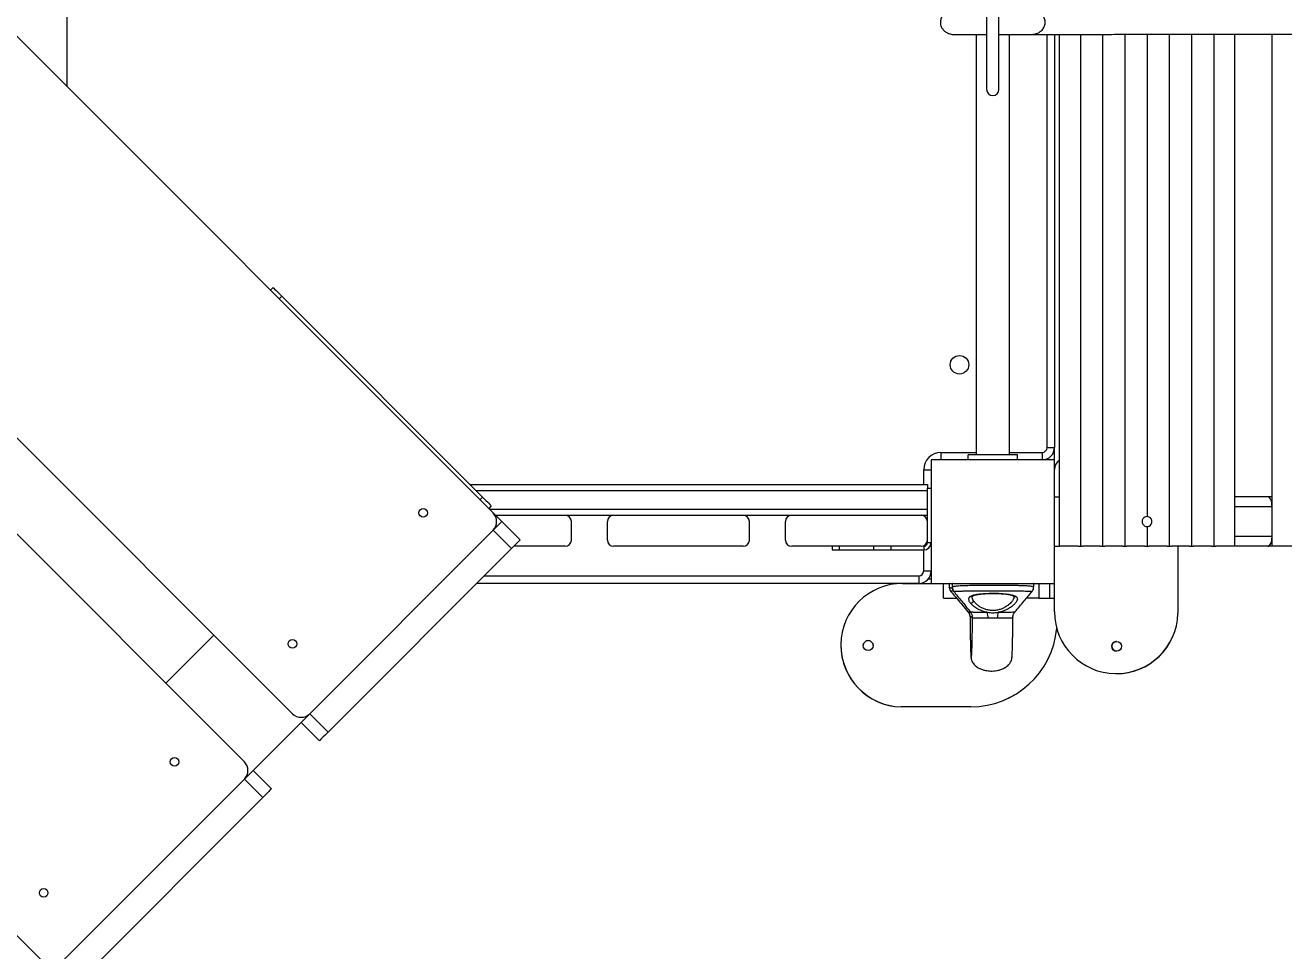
# Model space of a CAD drawing. Header units: millimetres. Extents: x -6028 to 5958, y -6064 to 4137.
# Drawn here: x 1075 to 2095, y 1416 to 2165 of the extents above; entities that cross this region are included whole.
import ezdxf

# ---------------------------------------------------------------- set-up
doc = ezdxf.new("R2010")
doc.units = ezdxf.units.MM
for name, color, linetype in [('DIKOM_ОБЪЕКТ', 7, 'Continuous'), ('DIKOM_РАЗМЕР_ЗОНА', 7, 'Continuous'), ('DIKOM_РАЗМЕР_ОБЪЕКТА', 7, 'Continuous')]:
    doc.layers.add(name, color=color, linetype=linetype)
doc.styles.add('style1', font='arial.ttf', dxfattribs={"width": 0.8})
doc.dimstyles.new('1-50', dxfattribs={"dimtxt": 300, "dimasz": 200, "dimexe": 100, "dimexo": 0, "dimgap": 100, "dimtad": 1, "dimtxsty": 'style1', "dimcen": 200, "dimclrd": 7, "dimclre": 7, "dimclrt": 7, "dimadec": 1, "dimazin": 2, "dimtfac": 1, "dimtmove": 0, "dimatfit": 2, "dimfxl": 0, "dimlwd": 25, "dimlwe": 18, "dimarcsym": 0})

# ---------------------------------------------------------------- blocks, each defined once
blk = doc.blocks.new('*D9')
at = {"layer": 'Defpoints', "color": 0, "transparency": 16777216}
for p in [(-6027.6, 1459.6), (4556.6, 1382.7), (4556.6, -5964.4)]:
    blk.add_point(p, dxfattribs=at)
at = {"layer": 'DIKOM_РАЗМЕР_ЗОНА', "color": 7, "lineweight": 18, "transparency": 16777216}
for p, q in [((-6027.6, 1459.6), (-6027.6, -6064.4)), ((4556.6, 1382.7), (4556.6, -6064.4))]:
    blk.add_line(p, q, dxfattribs=at)
at = {"layer": 'DIKOM_РАЗМЕР_ЗОНА', "color": 7, "lineweight": 25, "transparency": 16777216}
blk.add_line((-5827.6, -5964.4), (4356.6, -5964.4), dxfattribs=at)
at = {"layer": 'DIKOM_РАЗМЕР_ЗОНА', "color": 7, "transparency": 16777216}
for points in [[(-5827.6, -5931), (-5827.6, -5997.7), (-6027.6, -5964.4)], [(4356.6, -5931), (4356.6, -5997.7), (4556.6, -5964.4)]]:
    blk.add_solid(points, dxfattribs=at)
at = {"layer": 'DIKOM_РАЗМЕР_ЗОНА', "color": 7, "transparency": 16777216, "insert": (157.1, -5711.2), "char_height": 300, "attachment_point": 5, "style": 'style1'}
blk.add_mtext('10600', dxfattribs=at)
blk = doc.blocks.new('*D10')
at = {"layer": 'Defpoints', "color": 0, "transparency": 16777216}
for p in [(1555.6, 4137.5), (5858.3, 4137.5), (1555.6, -4898.4)]:
    blk.add_point(p, dxfattribs=at)
at = {"layer": 'DIKOM_РАЗМЕР_ЗОНА', "color": 7, "lineweight": 18, "transparency": 16777216}
for p, q in [((1555.6, 4137.5), (5958.3, 4137.5)), ((1555.6, -4898.4), (5958.3, -4898.4))]:
    blk.add_line(p, q, dxfattribs=at)
at = {"layer": 'DIKOM_РАЗМЕР_ЗОНА', "color": 7, "lineweight": 25, "transparency": 16777216}
blk.add_line((5858.3, -4698.4), (5858.3, 3937.5), dxfattribs=at)
at = {"layer": 'DIKOM_РАЗМЕР_ЗОНА', "color": 7, "transparency": 16777216}
for points in [[(5825, 3937.5), (5891.7, 3937.5), (5858.3, 4137.5)], [(5825, -4698.4), (5891.7, -4698.4), (5858.3, -4898.4)]]:
    blk.add_solid(points, dxfattribs=at)
at = {"layer": 'DIKOM_РАЗМЕР_ЗОНА', "color": 7, "transparency": 16777216, "insert": (5605.2, 52.1), "char_height": 300, "attachment_point": 5, "rotation": 90, "style": 'style1'}
blk.add_mtext('9050', dxfattribs=at)
blk = doc.blocks.new('*D11')
at = {"layer": 'Defpoints', "color": 0, "transparency": 16777216}
for p in [(259.4, 2965.6), (1920.5, -3002.3), (4022.6, -3002.3)]:
    blk.add_point(p, dxfattribs=at)
at = {"layer": 'DIKOM_РАЗМЕР_ОБЪЕКТА', "color": 7, "lineweight": 18, "transparency": 16777216}
for p, q in [((259.4, 2965.6), (4122.6, 2965.6)), ((1920.5, -3002.3), (4122.6, -3002.3))]:
    blk.add_line(p, q, dxfattribs=at)
at = {"layer": 'DIKOM_РАЗМЕР_ОБЪЕКТА', "color": 7, "lineweight": 25, "transparency": 16777216}
blk.add_line((4022.6, 2765.6), (4022.6, -2802.3), dxfattribs=at)
at = {"layer": 'DIKOM_РАЗМЕР_ОБЪЕКТА', "color": 7, "transparency": 16777216}
for points in [[(3989.3, 2765.6), (4055.9, 2765.6), (4022.6, 2965.6)], [(3989.3, -2802.3), (4055.9, -2802.3), (4022.6, -3002.3)]]:
    blk.add_solid(points, dxfattribs=at)
at = {"layer": 'DIKOM_РАЗМЕР_ОБЪЕКТА', "color": 7, "transparency": 16777216, "insert": (3769.4, -24.4), "char_height": 300, "attachment_point": 5, "rotation": 90, "style": 'style1'}
blk.add_mtext('6000', dxfattribs=at)
blk = doc.blocks.new('*D12')
at = {"layer": 'Defpoints', "color": 0, "transparency": 16777216}
for p in [(3056.6, 1987.9), (-4028, 676.5), (3056.6, -3714.8)]:
    blk.add_point(p, dxfattribs=at)
at = {"layer": 'DIKOM_РАЗМЕР_ОБЪЕКТА', "color": 7, "lineweight": 18, "transparency": 16777216}
for p, q in [((3056.6, 1987.9), (3056.6, -3814.8)), ((-4028, 676.5), (-4028, -3814.8))]:
    blk.add_line(p, q, dxfattribs=at)
at = {"layer": 'DIKOM_РАЗМЕР_ОБЪЕКТА', "color": 7, "lineweight": 25, "transparency": 16777216}
blk.add_line((-3828, -3714.8), (2856.6, -3714.8), dxfattribs=at)
at = {"layer": 'DIKOM_РАЗМЕР_ОБЪЕКТА', "color": 7, "transparency": 16777216}
for points in [[(-3828, -3681.4), (-3828, -3748.1), (-4028, -3714.8)], [(2856.6, -3681.4), (2856.6, -3748.1), (3056.6, -3714.8)]]:
    blk.add_solid(points, dxfattribs=at)
at = {"layer": 'DIKOM_РАЗМЕР_ОБЪЕКТА', "color": 7, "transparency": 16777216, "insert": (20, -3461.6), "char_height": 300, "attachment_point": 5, "style": 'style1'}
blk.add_mtext('7100', dxfattribs=at)

msp = doc.modelspace()

# ---------------------------------------------------------------- linework, layer by layer
at = {"layer": 'DIKOM_ОБЪЕКТ', "color": 7, "linetype": 'Continuous', "lineweight": 15}
for p, q in [((1454.444, 1770.565), (266.505, 2958.504)), ((103.87, 2795.87), (1291.809, 1607.93)), ((1252.918, 1569.039), (64.979, 2756.979)), ((-97.655, 2594.344), (1090.284, 1406.405)), ((1854.433, 2213.494), (1854.433, 2113.494)), ((1864.433, 2113.494), (1864.433, 2213.494)), ((1109.433, 2115.575), (1109.433, 2191.778)), ((1845.933, 2157.893), (1845.933, 1817.494)), ((1872.933, 1817.494), (1872.933, 2157.919)), ((1903.433, 1823.494), (1903.433, 2157.967)), ((1909.433, 2157.974), (1909.433, 1823.494)), ((1913.433, 1783.494), (1913.433, 2157.978)), ((1930.433, 2157.999), (1930.433, 1743.494)), ((1948.433, 2158.021), (1948.433, 1743.494)), ((1966.433, 2158.043), (1966.433, 1743.494)), ((1984.433, 2158.065), (1984.433, 1767.494)), ((2002.433, 2158.086), (2002.433, 1743.494)), ((2020.433, 2158.107), (2020.433, 1743.494)), ((2038.433, 2158.128), (2038.433, 1743.494)), ((2055.433, 1743.494), (2055.433, 2158.148)), ((2085.718, 1743.494), (2085.718, 2158.182)), ((1274.132, 1950.877), (1276.253, 1952.998)), ((1283.324, 1945.927), (1281.203, 1943.806)), ((1283.324, 1945.927), (1445.959, 1783.293)), ((1817.433, 1819.494), (1817.433, 1813.494)), ((1817.433, 1819.494), (1845.933, 1819.494)), ((1839.433, 1813.494), (1839.433, 1817.494)), ((1879.433, 1817.494), (1839.433, 1817.494)), ((1872.933, 1819.494), (1899.433, 1819.494)), ((1879.433, 1813.494), (1879.433, 1817.494)), ((1899.433, 1819.494), (1899.433, 1813.494)), ((1903.433, 1823.494), (1909.433, 1823.494)), ((1909.433, 1813.494), (1909.433, 1823.494)), ((1803.433, 1805.494), (1809.433, 1805.494)), ((1803.433, 1793.494), (1803.433, 1805.494)), ((1909.433, 1813.494), (1809.433, 1813.494)), ((1809.433, 1813.494), (1809.433, 1713.494)), ((1909.433, 1713.494), (1909.433, 1813.494)), ((1909.463, 1783.494), (1909.463, 1805.616)), ((1435.758, 1793.494), (1806.433, 1793.494)), ((1806.433, 1788.494), (1440.758, 1788.494)), ((1806.433, 1793.494), (1806.433, 1790.494)), ((1806.433, 1790.494), (1809.433, 1790.494)), ((1806.433, 1746.494), (1806.433, 1790.494)), ((1443.837, 1781.171), (1445.959, 1783.293)), ((1453.03, 1776.222), (1450.908, 1774.1)), ((1909.433, 1783.494), (1913.433, 1783.494)), ((1913.433, 1743.494), (1913.433, 1783.494)), ((2082.404, 1783.494), (2055.433, 1783.494)), ((2085.718, 1775.494), (2055.433, 1775.494)), ((2085.718, 1783.494), (2082.404, 1783.494)), ((2085.718, 1751.494), (2085.718, 1775.494)), ((1451.515, 1773.494), (1806.433, 1773.494)), ((1454.444, 1770.565), (1461.515, 1763.494)), ((1512.933, 1768.494), (1456.515, 1768.494)), ((1552.183, 1768.494), (1512.933, 1768.494)), ((1657.183, 1768.494), (1552.183, 1768.494)), ((1696.433, 1768.494), (1657.183, 1768.494)), ((1801.433, 1768.494), (1696.433, 1768.494)), ((1806.433, 1768.494), (1801.433, 1768.494)), ((1803.433, 1768.076), (1803.433, 1768.494)), ((1305.951, 1607.93), (1454.444, 1756.423)), ((1461.515, 1763.494), (1454.444, 1756.423)), ((1469.293, 1741.573), (1454.444, 1756.423)), ((1461.515, 1763.494), (1476.364, 1748.644)), ((1517.933, 1748.494), (1517.933, 1763.494)), ((1547.183, 1748.494), (1547.183, 1763.494)), ((1662.183, 1748.494), (1662.183, 1763.494)), ((1691.433, 1748.494), (1691.433, 1763.494)), ((1984.433, 1759.494), (1984.433, 1743.494)), ((1806.433, 1746.494), (1809.433, 1746.494)), ((2085.718, 1751.494), (2055.433, 1751.494)), ((1469.293, 1741.573), (1320.801, 1593.081)), ((1512.933, 1743.494), (1471.213, 1743.494)), ((1657.183, 1743.494), (1552.183, 1743.494)), ((1801.433, 1743.494), (1696.433, 1743.494)), ((1729.258, 1743.494), (1729.258, 1740.494)), ((1729.258, 1740.494), (1735.021, 1740.494)), ((1735.021, 1743.494), (1735.021, 1740.494)), ((1735.021, 1740.494), (1762.846, 1740.494)), ((1762.846, 1743.494), (1762.846, 1740.494)), ((1762.846, 1740.494), (1776.758, 1740.494)), ((1776.758, 1743.494), (1776.758, 1740.494)), ((1776.758, 1740.494), (1803.433, 1740.494)), ((1803.433, 1743.494), (1803.433, 1743.911)), ((1803.433, 1743.494), (1803.433, 1740.494)), ((1803.433, 1723.494), (1803.433, 1740.494)), ((1909.433, 1743.494), (1913.433, 1743.494)), ((1909.462, 1690.381), (1909.462, 1743.494)), ((1928.701, 1743.494), (1913.433, 1743.494)), ((1928.701, 1743.494), (1930.433, 1743.494)), ((1930.433, 1743.494), (1932.165, 1743.494)), ((1946.701, 1743.494), (1932.165, 1743.494)), ((1946.701, 1743.494), (1948.433, 1743.494)), ((1948.433, 1743.494), (1950.165, 1743.494)), ((1964.701, 1743.494), (1950.165, 1743.494)), ((1964.701, 1743.494), (1966.433, 1743.494)), ((1966.433, 1743.494), (1968.166, 1743.494)), ((1982.701, 1743.494), (1968.166, 1743.494)), ((1982.701, 1743.494), (1984.433, 1743.494)), ((1984.433, 1743.494), (1986.166, 1743.494)), ((2000.701, 1743.494), (1986.166, 1743.494)), ((2000.701, 1743.494), (2002.433, 1743.494)), ((2002.433, 1743.494), (2004.166, 1743.494)), ((2018.701, 1743.494), (2004.166, 1743.494)), ((2009.462, 1743.494), (2009.462, 1689.096)), ((2009.462, 1743.494), (2009.462, 1689.096)), ((2018.701, 1743.494), (2020.433, 1743.494)), ((2020.433, 1743.494), (2022.166, 1743.494)), ((2036.701, 1743.494), (2022.166, 1743.494)), ((2036.701, 1743.494), (2038.433, 1743.494)), ((2038.433, 1743.494), (2040.165, 1743.494)), ((2055.433, 1743.494), (2040.165, 1743.494)), ((2082.404, 1743.494), (2055.433, 1743.494)), ((2085.718, 1743.494), (2082.404, 1743.494)), ((2104.81, 1743.494), (2085.718, 1743.494)), ((1447.213, 1719.494), (1799.433, 1719.494)), ((1799.433, 1719.494), (1799.433, 1713.494)), ((1803.433, 1723.494), (1809.433, 1723.494)), ((1807.217, 1717.216), (1809.433, 1717.216)), ((1799.433, 1713.494), (1441.213, 1713.494)), ((1786.321, 1713.465), (1819.433, 1713.465)), ((1797.433, 1713.494), (1797.433, 1713.465)), ((1809.433, 1713.494), (1809.433, 1713.465)), ((1809.433, 1713.494), (1909.433, 1713.494)), ((1819.433, 1701.494), (1819.433, 1713.494)), ((1824.12, 1712.994), (1824.12, 1710.398)), ((1826.572, 1712.994), (1824.12, 1712.994)), ((1826.572, 1712.994), (1826.572, 1710.342)), ((1892.572, 1712.994), (1826.572, 1712.994)), ((1827.79, 1707.025), (1827.767, 1707.036)), ((1892.572, 1710.401), (1892.572, 1712.994)), ((1896.867, 1701.494), (1896.867, 1713.494)), ((1905.711, 1701.494), (1905.711, 1713.494)), ((1909.433, 1713.494), (1909.462, 1713.494)), ((1819.433, 1701.494), (1829.998, 1701.494)), ((1876.633, 1702.707), (1876.647, 1702.624)), ((1896.867, 1701.494), (1886.747, 1701.494)), ((1896.867, 1701.494), (1905.711, 1701.494)), ((1905.711, 1701.494), (1909.462, 1701.494)), ((2009.462, 1689.096), (2009.462, 1689.096)), ((1228.17, 1671.57), (1189.279, 1632.679)), ((1736.313, 1663.457), (1736.313, 1663.457)), ((1959.47, 1640.373), (1959.47, 1640.373)), ((1841.556, 1613.465), (1785.036, 1613.465)), ((1841.556, 1613.465), (1785.036, 1613.465)), ((1785.036, 1613.465), (1785.036, 1613.465)), ((1841.556, 1613.465), (1841.556, 1613.465)), ((1305.951, 1607.93), (1252.918, 1554.897)), ((1305.951, 1607.93), (1320.801, 1593.081)), ((1313.73, 1586.01), (1298.88, 1600.859)), ((1259.99, 1561.968), (1274.839, 1547.119)), ((1104.426, 1406.405), (1252.918, 1554.897)), ((1267.768, 1540.048), (1252.918, 1554.897)), ((1267.768, 1540.048), (1119.275, 1391.555))]:
    msp.add_line(p, q, dxfattribs=at)
at = {"layer": 'DIKOM_ОБЪЕКТ', "color": 7, "linetype": 'Continuous', "lineweight": 15, "flags": 128}
for points in [[(1276.253, 1952.998), (1276.389, 1952.862), (1276.791, 1952.46), (1277.445, 1951.807), (1278.324, 1950.927), (1279.396, 1949.856), (1280.618, 1948.633), (1281.945, 1947.307), (1283.324, 1945.927)], [(1445.959, 1783.293), (1447.338, 1781.913), (1448.665, 1780.587), (1449.887, 1779.364), (1450.959, 1778.293), (1451.838, 1777.413), (1452.491, 1776.76), (1452.894, 1776.357), (1453.03, 1776.222)], [(1476.364, 1748.644), (1476.228, 1748.509), (1475.826, 1748.106), (1475.173, 1747.453), (1474.293, 1746.573), (1473.222, 1745.502), (1471.999, 1744.279), (1470.673, 1742.953), (1469.293, 1741.573)], [(1825.373, 1707.012), (1825.361, 1707.029), (1825.379, 1707.065), (1825.438, 1707.108), (1825.54, 1707.159), (1825.808, 1707.261), (1826.08, 1707.347), (1826.277, 1707.403), (1826.332, 1707.418), (1826.346, 1707.422), (1826.35, 1707.423), (1826.351, 1707.424), (1826.351, 1707.424), (1826.351, 1707.424), (1826.352, 1707.424), (1826.352, 1707.424), (1826.352, 1707.424), (1826.352, 1707.424), (1826.352, 1707.424), (1826.731, 1707.523), (1827.331, 1707.665), (1827.406, 1707.681)], [(1320.801, 1593.081), (1319.421, 1591.701), (1318.095, 1590.375), (1316.872, 1589.152), (1315.801, 1588.081), (1314.921, 1587.202), (1314.268, 1586.548), (1313.866, 1586.146), (1313.73, 1586.01)], [(1274.839, 1547.119), (1274.703, 1546.983), (1274.301, 1546.581), (1273.647, 1545.927), (1272.768, 1545.048), (1271.696, 1543.976), (1270.474, 1542.754), (1269.147, 1541.427), (1267.768, 1540.048)]]:
    msp.add_lwpolyline(points, dxfattribs=at)
at = {"layer": 'DIKOM_ОБЪЕКТ', "color": 7, "linetype": 'Continuous', "lineweight": 15}
for centre, radius in [((1832.433, 1890.494), 7.5), ((1397.875, 1770.565), 3.5), ((1291.809, 1664.499), 3.5), ((1758.433, 1663.141), 4), ((1959.786, 1662.494), 4), ((1196.35, 1569.039), 3.5), ((1090.284, 1462.973), 3.5)]:
    msp.add_circle(centre, radius, dxfattribs=at)
for centre, radius, start, end in [((1859.433, 2113.494), 5, 180, 0), ((1817.433, 1805.494), 14, 90, 180), ((1899.433, 1823.494), 4, 270, 0), ((1899.433, 1823.494), 10, 270, 0), ((1919.463, 1805.616), 10, 127.080047, 179.999623), ((1447.373, 1763.494), 10, 315, 45), ((1512.933, 1763.494), 5, 0, 90), ((1552.183, 1763.494), 5, 90, 180), ((1657.183, 1763.494), 5, 0, 90), ((1696.433, 1763.494), 5, 90, 180), ((1801.433, 1763.494), 5, 0, 90), ((1984.433, 1763.494), 4, 115.658906, 244.341094), ((1984.433, 1763.494), 4, 90, 115.658906), ((1984.433, 1763.494), 4, 64.341094, 90), ((1984.433, 1763.494), 4, 295.658906, 64.341094), ((1984.433, 1763.494), 4, 244.341094, 270), ((1984.433, 1763.494), 4, 270, 295.658906), ((1512.933, 1748.494), 5, 270, 0), ((1552.183, 1748.494), 5, 180, 270), ((1657.183, 1748.494), 5, 270, 0), ((1696.433, 1748.494), 5, 180, 270), ((1801.433, 1748.494), 5, 270, 0), ((1803.433, 1746.494), 6, 270, 0), ((1803.433, 1746.494), 3, 270, 0), ((1799.433, 1723.494), 4, 270, 0), ((1799.433, 1723.494), 10, 270, 0), ((1786.321, 1663.457), 50.008, 89.999783, 268.527847), ((1824.62, 1712.994), 0.5, 90, 180), ((1827.072, 1712.994), 0.5, 90, 180), ((1892.072, 1712.994), 0.5, 0, 90), ((1841.678, 1699.79), 2.25, 261.514316, 348.062762), ((1877.6, 1704.454), 1.814, 229.964478, 293.537702), ((1834.446, 1684.579), 21.236, 1.585997, 14.86365), ((1881.518, 1684.521), 18.485, 162.66935, 177.992756), ((1959.47, 1690.381), 50.008, 179.999623, 358.527847), ((1959.47, 1690.381), 50.008, 270, 358.527847), ((1841.556, 1683.465), 70, 270, 354.76558), ((1841.556, 1683.465), 70, 270, 354.76562), ((1786.321, 1663.457), 50.008, 180, 268.527847), ((1758.433, 1663.141), 4, 90.34726, 180), ((1758.433, 1663.141), 4, 360, 90.34726), ((1959.786, 1662.494), 4, 90, 180.34726), ((1959.786, 1662.494), 4, 180.34726, 270), ((1298.88, 1615.001), 10, 225, 315), ((1245.847, 1561.968), 10, 315, 45)]:
    msp.add_arc(centre, radius, start, end, dxfattribs=at)
for centre, start_param, end_param in [((2082.404, 1775.494), 4.71238898, 6.28318531), ((2082.404, 1775.494), 4.71238898, 6.28318531), ((2082.404, 1751.494), 3.14159265, 4.71238898), ((2082.404, 1751.494), 3.14159265, 4.71238898)]:
    msp.add_ellipse(centre, major_axis=(0, 8), ratio=0.41421356, start_param=start_param, end_param=end_param, dxfattribs=at)
for points, knots in [([(1829.694, 2177.65), (1828.715, 2177.663), (1826.845, 2177.687), (1824.219, 2177.138), (1821.984, 2176.169), (1820.25, 2174.925), (1818.92, 2173.497), (1817.718, 2171.64), (1816.865, 2169.079), (1816.968, 2166.295), (1817.729, 2163.951), (1818.921, 2161.978), (1820.876, 2160.096), (1823.511, 2158.677), (1826.555, 2157.884), (1828.66, 2157.899), (1829.718, 2157.907)], [0, 0, 0, 0, 0.09358684, 0.17871506, 0.252724, 0.31226734, 0.35675568, 0.39698081, 0.47677467, 0.55386939, 0.59982575, 0.66110936, 0.73614422, 0.82085884, 0.90994566, 1, 1, 1, 1]), ([(1889.152, 2157.964), (1890.123, 2157.952), (1891.979, 2157.929), (1894.592, 2158.479), (1896.821, 2159.449), (1898.553, 2160.693), (1899.879, 2162.118), (1901.08, 2163.972), (1901.935, 2166.532), (1901.833, 2169.315), (1901.074, 2171.659), (1899.884, 2173.633), (1897.932, 2175.517), (1895.304, 2176.938), (1892.275, 2177.731), (1890.187, 2177.715), (1889.138, 2177.707)], [0, 0, 0, 0, 0.0929753, 0.1776776, 0.25152015, 0.31114168, 0.35586567, 0.3963691, 0.47671959, 0.5543614, 0.60066304, 0.66221507, 0.73734684, 0.82192546, 0.91062054, 1, 1, 1, 1]), ([(1828.783, 2157.891), (1829.02, 2157.888), (1829.477, 2157.883), (1831.063, 2157.88), (1833.042, 2157.88), (1835.508, 2157.882), (1838.318, 2157.886), (1841.304, 2157.889), (1843.922, 2157.892), (1846.156, 2157.894), (1848.165, 2157.895), (1850.531, 2157.896), (1852.633, 2157.898), (1854.085, 2157.9), (1854.433, 2157.9)], [0, 0, 0, 0, 0.1258771, 0.24226774, 0.34888367, 0.44557982, 0.55877552, 0.6537715, 0.73037995, 0.78848176, 0.83853689, 0.89091448, 0.9738539, 1, 1, 1, 1]), ([(1864.433, 2157.91), (1864.507, 2157.91), (1865.55, 2157.912), (1867.652, 2157.914), (1870.815, 2157.917), (1873.87, 2157.92), (1876.731, 2157.922), (1879.336, 2157.925), (1881.868, 2157.927), (1884.247, 2157.929), (1886.379, 2157.932), (1888.139, 2157.936), (1889.49, 2157.941), (1889.886, 2157.946), (1890.089, 2157.948)], [0, 0, 0, 0, 0.00551545, 0.07777689, 0.15981474, 0.25158609, 0.32676963, 0.40733025, 0.49322333, 0.58438627, 0.68071991, 0.78216827, 0.88864878, 1, 1, 1, 1]), ([(1889.726, 2157.951), (1890.034, 2157.951), (1892.362, 2157.954), (1896.336, 2157.958), (1901.886, 2157.965), (1907.149, 2157.971), (1912.152, 2157.977), (1916.617, 2157.982), (1920.612, 2157.987), (1924.286, 2157.992), (1932.892, 2158.002), (1946.358, 2158.018), (1962.518, 2158.038), (1976.567, 2158.055), (1988.368, 2158.069), (2000.596, 2158.084), (2013.364, 2158.099), (2026.795, 2158.115), (2039.517, 2158.13), (2051.456, 2158.143), (2062.444, 2158.156), (2074.086, 2158.169), (2086.469, 2158.182), (2099.426, 2158.196), (2112.977, 2158.211), (2127.151, 2158.226), (2142.206, 2158.242), (2158.017, 2158.258), (2174.383, 2158.275), (2191.19, 2158.293), (2208.33, 2158.31), (2225.808, 2158.328), (2246.057, 2158.349), (2269.089, 2158.372), (2294.795, 2158.398), (2320.395, 2158.424), (2345.682, 2158.449), (2368.733, 2158.473), (2389.469, 2158.494), (2407.946, 2158.513), (2425.884, 2158.532), (2443.315, 2158.55), (2460.265, 2158.568), (2477.747, 2158.586), (2495.694, 2158.605), (2514.059, 2158.625), (2531.955, 2158.644), (2551.947, 2158.665), (2573.897, 2158.689), (2597.748, 2158.715), (2621.292, 2158.741), (2644.584, 2158.766), (2668.963, 2158.793), (2694.274, 2158.82), (2720.284, 2158.849), (2741.981, 2158.873), (2759.486, 2158.893), (2772.956, 2158.908), (2785.591, 2158.922), (2795.037, 2158.933), (2801.668, 2158.94), (2805.779, 2158.945), (2809.955, 2158.95), (2814.376, 2158.955), (2819.195, 2158.96), (2824.315, 2158.966), (2829.709, 2158.973), (2835.353, 2158.979), (2841.329, 2158.986), (2847.627, 2158.993), (2854.518, 2159.001), (2862.011, 2159.01), (2870.119, 2159.02), (2878.592, 2159.03), (2887.431, 2159.04), (2896.638, 2159.051), (2906.224, 2159.063), (2916.206, 2159.074), (2922.988, 2159.083), (2926.455, 2159.087)], [0, 0, 0, 0, 0.001109674, 0.008372083, 0.015226087, 0.022854565, 0.029905832, 0.036379078, 0.042273132, 0.047653928, 0.052965467, 0.081608521, 0.110570766, 0.127913444, 0.14525788, 0.16261702, 0.180007007, 0.197456492, 0.214989245, 0.227207773, 0.239414827, 0.251588574, 0.263714247, 0.27578929, 0.287112573, 0.298420409, 0.309742415, 0.321099608, 0.332499718, 0.34373917, 0.355014218, 0.366311386, 0.377611584, 0.393727186, 0.409802422, 0.425824603, 0.441781808, 0.457670934, 0.470212964, 0.482742835, 0.495281559, 0.507844642, 0.520439712, 0.533059064, 0.547964356, 0.562903514, 0.577869496, 0.592858565, 0.614304622, 0.63574098, 0.65711208, 0.678434041, 0.699720805, 0.724969214, 0.750186761, 0.775392125, 0.790177975, 0.804493204, 0.818280418, 0.831546004, 0.836365632, 0.841113103, 0.845846737, 0.851045149, 0.856814897, 0.863156893, 0.86966152, 0.876676602, 0.884203159, 0.89224215, 0.900794591, 0.9109471, 0.921741451, 0.933178456, 0.94525864, 0.957981897, 0.971347644, 0.985354413, 1, 1, 1, 1]), ([(1824.12, 1710.573), (1824.184, 1709.813), (1824.297, 1708.486), (1825.06, 1707.442), (1825.386, 1706.995)], [0, 0, 0, 0, 0.57244619, 1, 1, 1, 1]), ([(1826.733, 1709.369), (1826.551, 1709.407), (1825.926, 1709.537), (1825.19, 1709.751), (1824.517, 1710.007), (1824.16, 1710.223), (1824.153, 1710.347), (1824.15, 1710.398)], [0, 0, 0, 0, 0.102959669, 0.352684643, 0.583848395, 0.828216773, 1, 1, 1, 1]), ([(1825.37, 1707.01), (1827.071, 1704.992), (1831.672, 1699.532), (1836.338, 1693.99), (1839.279, 1690.495)], [0, 0, 0, 0, 0.36962314, 1, 1, 1, 1]), ([(1859.99, 1711.827), (1858.37, 1711.825), (1855.157, 1711.821), (1850.467, 1711.79), (1846.04, 1711.741), (1842.294, 1711.679), (1839.208, 1711.608), (1836.714, 1711.534), (1834.158, 1711.436), (1831.708, 1711.308), (1829.729, 1711.152), (1828.374, 1710.991), (1827.468, 1710.833), (1826.808, 1710.626), (1826.468, 1710.463), (1826.583, 1710.343), (1826.588, 1710.338)], [0, 0, 0, 0, 0.09275073, 0.18404075, 0.27387128, 0.36224304, 0.42696904, 0.48999268, 0.55131695, 0.64007449, 0.72501612, 0.78698328, 0.84744574, 0.90640865, 0.99576033, 1, 1, 1, 1]), ([(1826.572, 1710.506), (1826.611, 1709.905), (1826.694, 1708.605), (1827.391, 1707.574), (1827.766, 1707.019)], [0, 0, 0, 0, 0.46191857, 1, 1, 1, 1]), ([(1827.757, 1707.028), (1829.858, 1704.43), (1834.25, 1698.998), (1838.745, 1693.43), (1841.09, 1690.526)], [0, 0, 0, 0, 0.47834873, 1, 1, 1, 1]), ([(1860.349, 1707.212), (1858.859, 1707.211), (1855.857, 1707.209), (1851.935, 1707.195), (1848.605, 1707.177), (1845.844, 1707.157), (1843.735, 1707.138), (1842.22, 1707.122), (1841.235, 1707.111), (1840.244, 1707.099), (1839.25, 1707.086), (1838.256, 1707.072), (1837.266, 1707.058), (1836.25, 1707.042), (1835.143, 1707.023), (1833.95, 1707.002), (1832.838, 1706.981), (1831.938, 1706.963), (1831.076, 1706.947), (1830.268, 1706.933), (1829.463, 1706.922), (1828.834, 1706.921), (1828.276, 1706.933), (1827.891, 1706.959), (1827.82, 1707.006), (1827.79, 1707.025)], [0, 0, 0, 0, 0.08878038, 0.17884286, 0.23739266, 0.29731506, 0.35784852, 0.38085353, 0.40467891, 0.42934318, 0.45487539, 0.48131041, 0.50867233, 0.53697262, 0.56938043, 0.6098729, 0.65376299, 0.68864873, 0.71613046, 0.76477753, 0.80559674, 0.85352512, 0.89525987, 0.9565974, 1, 1, 1, 1]), ([(1841.346, 1697.564), (1840.878, 1698.273), (1839.948, 1699.685), (1839.897, 1701.441), (1840.943, 1702.847), (1843.172, 1703.902), (1846.449, 1704.657), (1850.583, 1705.152), (1855.318, 1705.441), (1858.659, 1705.467), (1860.33, 1705.48)], [0, 0, 0, 0, 0.12400394, 0.24703754, 0.37108, 0.49602789, 0.62131961, 0.7471137, 0.87348083, 1, 1, 1, 1]), ([(1842.648, 1702.517), (1842.664, 1702.621), (1842.694, 1702.812), (1842.911, 1703), (1843.464, 1703.377), (1844.572, 1703.842), (1846.037, 1704.231), (1847.692, 1704.553), (1849.705, 1704.836), (1852.281, 1705.08), (1855.33, 1705.255), (1858.704, 1705.339), (1862.248, 1705.324), (1865.628, 1705.202), (1868.275, 1705.01), (1870.156, 1704.808), (1871.469, 1704.627), (1872.599, 1704.432), (1873.653, 1704.21), (1874.713, 1703.924), (1875.744, 1703.551), (1876.189, 1703.238), (1876.429, 1703.069)], [0, 0, 0, 0, 0.06192205, 0.11292556, 0.15642747, 0.21746193, 0.26482095, 0.30475487, 0.35334432, 0.41068518, 0.47226001, 0.53708241, 0.60498704, 0.6742923, 0.73514529, 0.77081635, 0.80232746, 0.83135352, 0.86095598, 0.89936002, 0.94568655, 1, 1, 1, 1]), ([(1892.54, 1710.394), (1892.55, 1710.418), (1892.591, 1710.513), (1892.319, 1710.692), (1891.548, 1710.921), (1890.176, 1711.11), (1888.602, 1711.25), (1887.033, 1711.355), (1884.854, 1711.467), (1881.874, 1711.576), (1878.457, 1711.661), (1875.233, 1711.719), (1872.403, 1711.759), (1868.938, 1711.795), (1864.79, 1711.822), (1861.595, 1711.825), (1859.99, 1711.827)], [0, 0, 0, 0, 0.0195757, 0.07959703, 0.16982088, 0.2633431, 0.3206048, 0.37950587, 0.44005092, 0.53390332, 0.63145088, 0.69187052, 0.7526976, 0.81393318, 0.90650705, 1, 1, 1, 1]), ([(1860.33, 1705.48), (1861.328, 1705.47), (1863.333, 1705.451), (1866.244, 1705.331), (1869.006, 1705.141), (1871.539, 1704.869), (1873.796, 1704.51), (1875.708, 1704.053), (1877.275, 1703.498), (1877.975, 1703.027), (1878.324, 1702.792)], [0, 0, 0, 0, 0.1251341, 0.25118096, 0.37616537, 0.50189433, 0.62660415, 0.75168917, 0.87592346, 1, 1, 1, 1]), ([(1891.253, 1707.012), (1891.259, 1707), (1891.289, 1706.94), (1890.734, 1706.923), (1889.61, 1706.922), (1887.902, 1706.956), (1885.708, 1707.001), (1883.042, 1707.049), (1879.963, 1707.094), (1876.516, 1707.135), (1872.764, 1707.168), (1868.777, 1707.192), (1864.614, 1707.208), (1861.775, 1707.21), (1860.349, 1707.212)], [0, 0, 0, 0, 0.02310847, 0.11526746, 0.20625054, 0.29590438, 0.3854948, 0.47381118, 0.56231634, 0.65002422, 0.73759922, 0.82521097, 0.91219035, 1, 1, 1, 1]), ([(1877.415, 1690.508), (1879.822, 1693.376), (1884.303, 1698.713), (1889.084, 1704.366), (1891.296, 1706.982)], [0, 0, 0, 0, 0.537300525, 1, 1, 1, 1]), ([(1891.31, 1707), (1891.718, 1707.585), (1892.45, 1708.635), (1892.535, 1709.975), (1892.572, 1710.568)], [0, 0, 0, 0, 0.5567405, 1, 1, 1, 1]), ([(1854.972, 1690.027), (1854.173, 1690.189), (1852.579, 1690.512), (1849.635, 1691.491), (1846.41, 1693.08), (1843.309, 1695.331), (1841.997, 1696.823), (1841.346, 1697.564)], [0, 0, 0, 0, 0.12709657, 0.25369992, 0.50542707, 0.75446705, 1, 1, 1, 1]), ([(1843.88, 1699.324), (1843.513, 1699.923), (1842.805, 1701.078), (1842.713, 1702.054), (1842.668, 1702.524)], [0, 0, 0, 0, 0.51880107, 1, 1, 1, 1]), ([(1876.647, 1702.624), (1876.617, 1702.345), (1876.558, 1701.788), (1876.196, 1700.857), (1875.657, 1699.888), (1874.936, 1698.876), (1874.039, 1697.826), (1872.933, 1696.73), (1871.658, 1695.662), (1870.26, 1694.673), (1868.855, 1693.845), (1867.458, 1693.167), (1865.643, 1692.443), (1863.191, 1691.767), (1860.024, 1691.414), (1857.365, 1691.551), (1855.314, 1691.905), (1853.845, 1692.279), (1852.432, 1692.76), (1851.125, 1693.318), (1849.879, 1693.962), (1848.762, 1694.643), (1847.7, 1695.391), (1846.697, 1696.198), (1845.609, 1697.208), (1844.636, 1698.27), (1844.107, 1699.007), (1843.88, 1699.324)], [0, 0, 0, 0, 0.04150987, 0.08284083, 0.12536659, 0.16492968, 0.20610288, 0.25018377, 0.29422107, 0.33447034, 0.37458679, 0.40679581, 0.43723996, 0.49970306, 0.56188265, 0.62444951, 0.65529403, 0.68699717, 0.71754468, 0.7496251, 0.77979961, 0.81241179, 0.84158321, 0.87496307, 0.91103603, 0.96174244, 1, 1, 1, 1]), ([(1878.324, 1702.792), (1878.685, 1702.407), (1879.407, 1701.639), (1879.351, 1700.134), (1878.507, 1698.391), (1876.877, 1696.459), (1874.561, 1694.464), (1871.593, 1692.584), (1868.04, 1690.96), (1865.263, 1690.338), (1863.872, 1690.027)], [0, 0, 0, 0, 0.12435886, 0.24850595, 0.37194695, 0.49574438, 0.62047303, 0.74549348, 0.872491, 1, 1, 1, 1]), ([(1876.429, 1703.069), (1876.513, 1702.974), (1876.684, 1702.781), (1876.66, 1702.75), (1876.648, 1702.734)], [0, 0, 0, 0, 0.4925374, 1, 1, 1, 1]), ([(1839.229, 1690.556), (1839.547, 1690.129), (1840.137, 1689.336), (1840.668, 1687.981), (1840.939, 1686.78), (1840.97, 1686.037), (1840.984, 1685.701)], [0, 0, 0, 0, 0.31506572, 0.58522988, 0.81253498, 1, 1, 1, 1]), ([(1839.317, 1690.526), (1839.302, 1690.536), (1839.261, 1690.565), (1839.807, 1690.537), (1840.459, 1690.477), (1841.023, 1690.429), (1841.145, 1690.418)], [0, 0, 0, 0, 0.2056094, 0.55230462, 0.90233226, 1, 1, 1, 1]), ([(1842.599, 1686.454), (1842.436, 1686.426), (1841.824, 1686.319), (1841.188, 1686.056), (1841.051, 1685.849), (1840.984, 1685.749)], [0, 0, 0, 0, 0.15748577, 0.59179474, 1, 1, 1, 1]), ([(1840.984, 1685.662), (1840.997, 1684.171), (1841.023, 1680.995), (1841.073, 1676.51), (1841.133, 1672.09), (1841.203, 1667.941), (1841.282, 1664.151), (1841.368, 1660.804), (1841.462, 1657.98), (1841.562, 1655.733), (1841.665, 1654.112), (1841.771, 1653.082), (1841.842, 1652.912), (1841.878, 1652.827)], [0, 0, 0, 0, 0.06760974, 0.14396536, 0.2253456, 0.31162967, 0.4025448, 0.49749808, 0.59572534, 0.69623886, 0.79790148, 0.89955446, 1, 1, 1, 1]), ([(1841.081, 1690.538), (1841.57, 1689.798), (1842.508, 1688.379), (1842.644, 1686.589), (1842.709, 1685.733)], [0, 0, 0, 0, 0.52181421, 1, 1, 1, 1]), ([(1841.102, 1690.535), (1841.098, 1690.533), (1841.08, 1690.525), (1841.248, 1690.491), (1841.556, 1690.445), (1841.906, 1690.405), (1842.227, 1690.374), (1842.575, 1690.344), (1843.02, 1690.311), (1843.514, 1690.278), (1844.137, 1690.244), (1844.992, 1690.204), (1846.203, 1690.159), (1847.793, 1690.115), (1849.757, 1690.077), (1852.151, 1690.046), (1854.011, 1690.033), (1854.972, 1690.027)], [0, 0, 0, 0, 0.02087468, 0.0907115, 0.16112817, 0.19655255, 0.23162362, 0.27179493, 0.301191, 0.35247903, 0.39307107, 0.44129153, 0.5312045, 0.62413978, 0.72035557, 0.85562499, 1, 1, 1, 1]), ([(1842.71, 1685.768), (1842.698, 1684.3), (1842.672, 1681.167), (1842.623, 1676.755), (1842.564, 1672.415), (1842.497, 1668.359), (1842.422, 1664.673), (1842.339, 1661.441), (1842.251, 1658.743), (1842.159, 1656.628), (1842.065, 1655.15), (1841.974, 1654.287), (1841.916, 1654.218), (1841.888, 1654.186)], [0, 0, 0, 0, 0.06832797, 0.14578586, 0.22829244, 0.31572275, 0.40779354, 0.50390026, 0.60325892, 0.70485582, 0.80752999, 0.91009396, 1, 1, 1, 1]), ([(1855.674, 1685.167), (1854.737, 1685.168), (1852.897, 1685.171), (1850.328, 1685.178), (1848.041, 1685.188), (1846.117, 1685.209), (1844.6, 1685.256), (1843.53, 1685.353), (1842.856, 1685.511), (1842.758, 1685.671), (1842.71, 1685.749)], [0, 0, 0, 0, 0.15073823, 0.29606091, 0.43364237, 0.56428655, 0.68485765, 0.79670431, 0.90020389, 1, 1, 1, 1]), ([(1854.972, 1690.027), (1856.453, 1689.872), (1859.416, 1689.562), (1862.387, 1689.872), (1863.872, 1690.027)], [0, 0, 0, 0, 0.50003326, 1, 1, 1, 1]), ([(1863.044, 1685.168), (1861.818, 1685.191), (1859.365, 1685.237), (1856.904, 1685.191), (1855.674, 1685.167)], [0, 0, 0, 0, 0.5000007, 1, 1, 1, 1]), ([(1875.708, 1685.758), (1875.677, 1685.681), (1875.613, 1685.524), (1874.989, 1685.361), (1873.967, 1685.261), (1872.498, 1685.211), (1870.612, 1685.189), (1868.353, 1685.179), (1865.803, 1685.173), (1863.974, 1685.17), (1863.044, 1685.168)], [0, 0, 0, 0, 0.09911107, 0.20298227, 0.31453817, 0.43502155, 0.56530992, 0.70401218, 0.84963772, 1, 1, 1, 1]), ([(1863.872, 1690.027), (1865.1, 1690.036), (1867.517, 1690.053), (1870.814, 1690.108), (1873.593, 1690.19), (1875.7, 1690.303), (1876.951, 1690.424), (1877.464, 1690.51), (1877.4, 1690.524), (1877.391, 1690.526)], [0, 0, 0, 0, 0.19006273, 0.37408224, 0.54704257, 0.70614631, 0.84933352, 0.97937756, 1, 1, 1, 1]), ([(1874.814, 1652.827), (1874.856, 1652.937), (1874.936, 1653.147), (1875.047, 1654.376), (1875.147, 1656.062), (1875.233, 1658.08), (1875.307, 1660.264), (1875.369, 1662.491), (1875.421, 1664.654), (1875.463, 1666.679), (1875.498, 1668.515), (1875.529, 1670.291), (1875.56, 1672.267), (1875.601, 1675.082), (1875.648, 1679.066), (1875.687, 1682.795), (1875.704, 1685.261), (1875.708, 1685.757)], [0, 0, 0, 0, 0.11689816, 0.22431063, 0.32141528, 0.40804468, 0.48438978, 0.55091904, 0.60830431, 0.65721125, 0.6982769, 0.7323322, 0.77050702, 0.81799263, 0.89322401, 0.97853895, 1, 1, 1, 1]), ([(1875.709, 1685.71), (1875.723, 1686.045), (1875.753, 1686.786), (1876.022, 1687.98), (1876.545, 1689.324), (1877.124, 1690.111), (1877.435, 1690.534)], [0, 0, 0, 0, 0.18841182, 0.41599554, 0.68584891, 1, 1, 1, 1]), ([(1841.768, 1653.689), (1841.891, 1652.657), (1842.139, 1650.58), (1844.083, 1647.712), (1846.647, 1645.599), (1849.037, 1644.359), (1850.856, 1643.675), (1852.171, 1643.28), (1854.431, 1642.742), (1857.952, 1642.353), (1861.93, 1642.653), (1865.37, 1643.472), (1868.185, 1644.558), (1870.935, 1646.221), (1873.177, 1648.427), (1874.644, 1651.01), (1874.824, 1652.773), (1874.91, 1653.627)], [0, 0, 0, 0, 0.08021716, 0.16153155, 0.24048981, 0.30787815, 0.34158464, 0.36878286, 0.39760771, 0.49372393, 0.59931901, 0.65688836, 0.72495025, 0.79792874, 0.86973399, 0.93698897, 1, 1, 1, 1])]:
    msp.add_open_spline(points, degree=3, knots=knots, dxfattribs=at)

# ---------------------------------------------------------------- dimensions: what is measured, and where the dimension line sits
at = {"layer": 'DIKOM_РАЗМЕР_ЗОНА'}
dim = msp.add_linear_dim(base=(5858.345, 4137.494), p1=(1555.593, -4898.379), p2=(1555.593, 4137.494), angle=90, text='9050', dimstyle='1-50', dxfattribs=at)
dim.commit()
dim.dimension.update_dxf_attribs({"geometry": '*D10', "text_midpoint": (5858.345, 52.12), "dimtype": 160})
dim = msp.add_linear_dim(base=(4556.575, -5964.368), p1=(-6027.562, 1459.576), p2=(4556.575, 1382.704), text='10600', dimstyle='1-50', dxfattribs=at)
dim.commit()
dim.dimension.update_dxf_attribs({"geometry": '*D9', "text_midpoint": (157.08, -5964.368), "dimtype": 160})
at = {"layer": 'DIKOM_РАЗМЕР_ОБЪЕКТА'}
dim = msp.add_linear_dim(base=(4022.586, -3002.33), p1=(259.433, 2965.575), p2=(1920.546, -3002.33), angle=90, text='6000', dimstyle='1-50', dxfattribs=at)
dim.commit()
dim.dimension.update_dxf_attribs({"geometry": '*D11', "text_midpoint": (4022.586, -24.423), "dimtype": 160})
dim = msp.add_linear_dim(base=(3056.575, -3714.774), p1=(-4027.972, 676.501), p2=(3056.575, 1987.897), text='7100', dimstyle='1-50', dxfattribs=at)
dim.commit()
dim.dimension.update_dxf_attribs({"geometry": '*D12', "text_midpoint": (20, -3714.774), "dimtype": 160})

doc.saveas('drawing.dxf')
